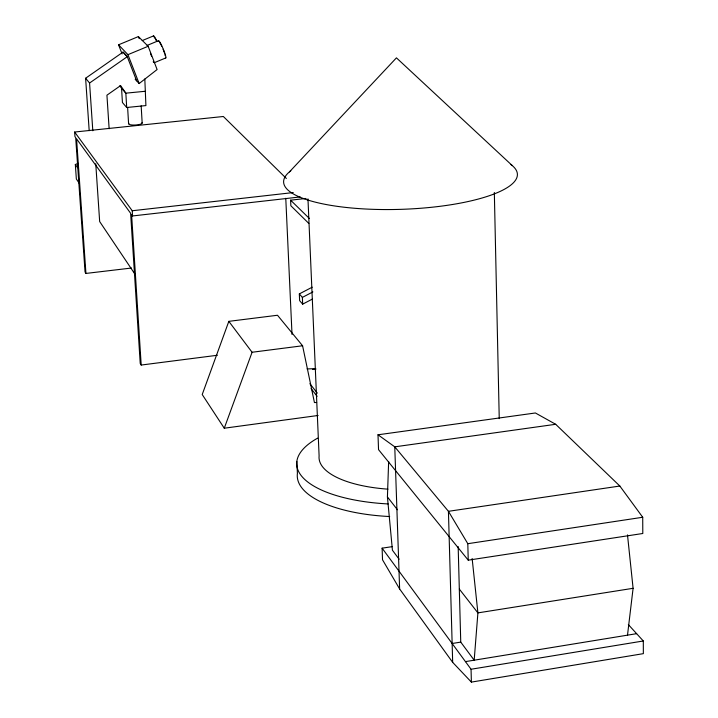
<?xml version="1.0" encoding="UTF-8"?>
<svg xmlns="http://www.w3.org/2000/svg" width="718" height="718" viewBox="0 0 718 718"><rect width="100%" height="100%" fill="white"/><g stroke="black" fill="none" stroke-linecap="round" stroke-linejoin="round"><path stroke-width="1.08" d="M399.1 559.205L392.432 550.23L387.424 496.928L388.644 461.459M627.505 635.161L633.096 588.302L627.496 534.901M316.647 402.484L314.439 402.556L302.583 345.771L277.498 315.256L228.827 321.35L202.216 394.532L224.267 428.215L318.11 415.471M224.267 428.215L252.081 352.26L228.827 321.35M289.435 171.898L396.435 57.853L512.257 165.571M135.163 79.222L139.148 83.548L157.107 69.547L148.159 46.275L138.386 36.582L118.551 44.803L122.096 53.913M89.185 130.667L85.613 78.235L123.101 52.046L127.4 56.587L89.579 83.028L92.81 130.757M312.222 287.182L299.325 293.913L299.63 300.636L302.673 304.145L312.213 299.164M302.673 304.145L302.377 297.396L312.877 291.912M154.487 62.628L165.858 57.898M142.227 40.585L153.49 35.918M147.127 45.422L158.498 40.702M118.551 44.803L127.93 54.667L148.159 46.275M79.402 183.503L76.35 179.006L75.336 164.494L78.352 163.318M392.091 546.667L382.111 548.166L382.523 559.798L399.63 588.957L452.672 662.355L471.385 682.1L643.355 653.649L643.301 640.977L628.34 624.588M465.444 661.619L636.633 633.671M382.111 548.166L471.053 669.248L643.301 640.977M452.143 643.507L460.75 642.116L474.185 660.192L477.901 612.885L472.139 558.505M633.096 588.302L477.901 612.885L459.314 589.074M468.235 560.166L642.798 533.492L642.718 517.265L619.84 486.032L555.687 424.293L535.395 412.976L378 434.794L378.539 449.647L468.235 560.166L467.804 543.697L448.436 511.315L394.765 446.838L378 434.794M467.804 543.697L642.718 517.265M619.84 486.032L448.436 511.315L452.672 662.355M555.687 424.293L394.765 446.838L399.63 588.957M252.081 352.26L302.583 345.771M131.52 268.029L85.936 273.432L76.557 138.834L130.622 213.282L140.234 363.452L141.195 365.049L217.419 355.257M141.195 365.049L131.582 214.61L132.561 215.956L300.142 196.947M286.356 178.477L223.343 116.496L74.645 132.031L132.229 210.751L293.249 192.568M308.839 223.451L290.862 205.761L290.611 200.178L306.039 198.455M119.834 85.81L121.566 88.314L122.428 102.512L126.7 107.494L145.907 105.582L144.821 78.971M145.072 91.294L125.838 93.169L121.566 88.314M307.071 368.926L315.785 368.666M312.518 369.402L315.866 369.303M290.611 200.178L309.377 218.496M122.949 52.145L127.257 56.686L136.626 80.802M299.325 293.913L302.377 297.396M85.613 78.235L89.579 83.028M309.871 383.717L317.329 393.114M311.038 388.582L317.132 396.3M387.424 496.928L397.44 509.762M75.336 164.494L77.589 167.734M134.921 274.105L99.667 221.557L95.754 163.704M85.936 273.432L85.056 271.987L75.686 137.641L74.968 136.653L74.645 132.031M127.93 54.667L139.148 83.548M138.386 36.582L139.184 38.664M151.606 56.3L151.381 55.69A9.379 1.014 67.3 0 0 150.448 53.419M109.136 128.737L106.928 95.18L120.615 85.604L125.838 93.169L126.7 107.494M132.229 210.751L132.561 215.956M127.624 107.574L128.594 123.729M141.159 105.833L142.173 123.065M285.773 198.267L292.02 334.453M296.857 461.468L297.405 473.467A112.959 43.636 -1.5 0 0 389.677 516.538M307.968 198.868L319.106 455.966A90.522 34.32 -1.5 0 0 387.953 489.155M458.165 546.533L460.75 642.116M471.053 669.248L471.385 682.1M494.334 192.469L499.243 418.603M141.976 122.652A6.803 1.624 -3.3 0 1 135.226 125.031A6.803 1.624 -3.3 0 1 128.872 123.299M154.199 37.776A7.395 0.835 67.3 0 1 154.971 38.207M155.474 39.005A7.395 0.835 67.3 0 1 156.695 41.357M158.445 41.276A9.379 1.068 67.3 0 1 158.813 40.72L159.351 41.312A9.379 1.068 67.3 0 1 163.83 50.511L164.646 52.701A9.379 1.068 67.3 0 1 165.544 57.862M153.455 36.51A9.28 1.05 67.3 0 1 153.787 35.9L154.307 36.465A9.28 1.05 67.3 0 1 156.829 41.097M153.302 61.407A9.379 1.014 67.3 0 1 153.508 62.511M159.549 42.434A7.593 0.871 67.3 0 1 161.738 46.176M163.085 49.219A7.593 0.871 67.3 0 1 164.7 53.617M165.014 54.739A7.593 0.871 67.3 0 1 165.185 55.591M388.151 503.937A113.121 43.143 -1.5 0 1 317.652 438.124M510.794 164.449A116.953 31.161 -1.9 0 1 400.052 209.369A116.953 31.161 -1.9 0 1 290.826 170.776"/></g></svg>
